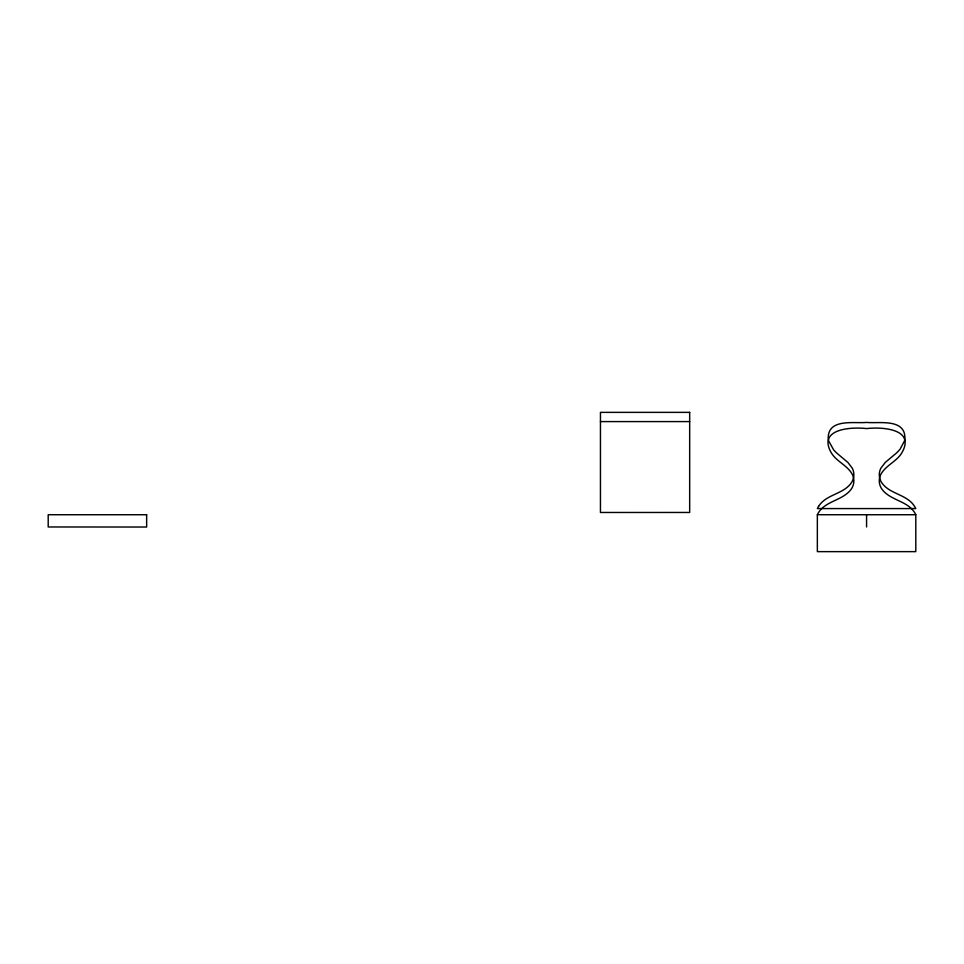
<?xml version="1.0" encoding="UTF-8"?>
<svg xmlns="http://www.w3.org/2000/svg" width="964" height="964" viewBox="0 0 964 964"><rect width="100%" height="100%" fill="white"/><g stroke="black" fill="none" stroke-linecap="round" stroke-linejoin="round"><path stroke-width="1.45" d="M817.351 514.728C824.124 500.208 844.054 501.087 852.08 487.844A14.34 14.34 0 0 0 852.73 475.24C848.187 465.624 836.921 462.009 831.45 453.068C817.255 429.04 850.417 426.715 866.576 428.582C882.735 426.715 915.896 429.04 901.702 453.068C896.231 462.009 884.964 465.624 880.421 475.24A14.34 14.34 0 0 0 881.072 487.844C889.097 501.087 909.016 500.208 915.8 514.728L915.8 551.637L817.351 551.637L817.351 514.728L915.8 514.728M818.569 506.401L817.351 508.57L915.8 508.57L914.571 506.401A22.654 22.654 0 0 0 911.763 502.81C902.834 493.592 887.181 492.941 880.722 481.036A14.327 14.327 0 0 1 880.735 468.42L885.277 462.407L896.183 453.273A38.319 38.319 0 0 0 900.171 449.019L904.521 440.885A13.592 13.592 0 0 0 904.907 437.053C904.087 418.4 878.843 423.63 866.576 422.425C854.309 423.63 829.064 418.4 828.233 437.053A13.592 13.592 0 0 0 828.63 440.885L833.535 449.682A38.849 38.849 0 0 0 836.969 453.273L847.874 462.407L852.429 468.42A14.327 14.327 0 0 1 852.417 481.036C846.151 492.604 831.173 493.556 822.159 502.051A22.726 22.726 0 0 0 818.569 506.401M600.452 421.593L689.67 421.593M866.576 514.728L866.576 526.934M689.67 412.363L600.452 412.363L600.452 512.474L689.67 512.462L689.67 412.363M146.649 514.728L48.2 514.728L48.2 526.971L146.649 527.031L146.649 514.728"/></g></svg>
